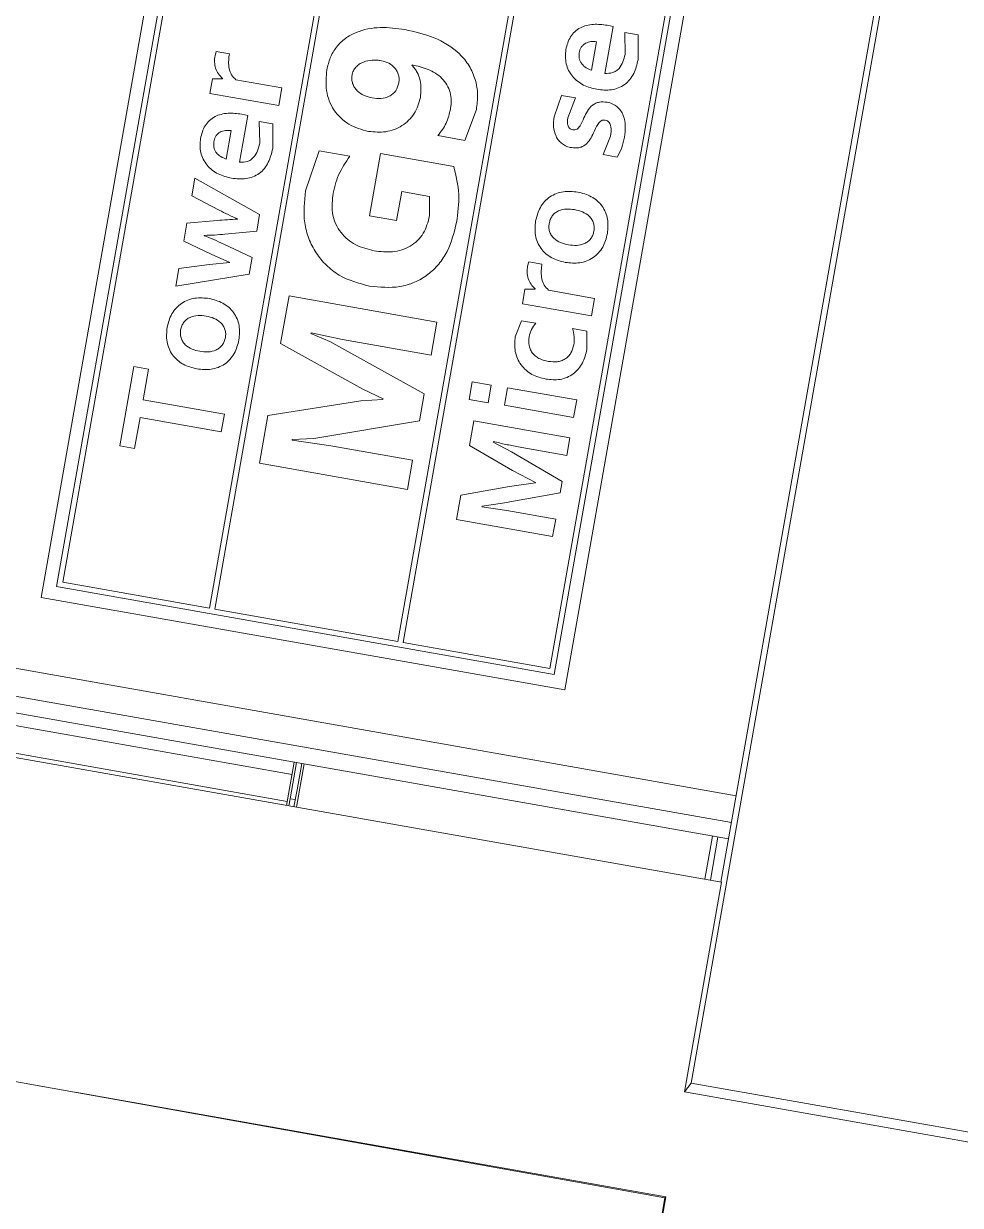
# Model space of a CAD drawing. Header units: millimetres. Extents: x 0 to 1189, y 0 to 841.
# Drawn here: x 366.675 to 370.197, y 469.699 to 474.143 of the extents above; entities that cross this region are included whole.
import ezdxf

# ---------------------------------------------------------------- set-up
doc = ezdxf.new("R2010")
doc.units = ezdxf.units.MM
doc.layers.get('0').update_dxf_attribs({"lineweight": 18})

msp = doc.modelspace()

# ---------------------------------------------------------------- linework, layer by layer
at = {"color": 7, "linetype": 'Continuous', "lineweight": 15}
for p, q in [((371.4075, 482.7591), (369.1856, 470.1583)), ((367.4007, 475.7265), (366.7411, 471.9856)), ((367.4008, 475.7265), (366.7411, 471.9856)), ((366.799, 472.0261), (367.4413, 475.6685)), ((366.8222, 472.0423), (367.4575, 475.6454)), ((369.2969, 470.9144), (370.1295, 475.636)), ((368.0089, 475.5479), (367.3736, 471.9449)), ((367.3933, 471.9414), (368.0286, 475.5444)), ((368.7178, 475.4226), (368.0825, 471.8195)), ((368.1022, 471.8161), (368.7375, 475.4191)), ((369.3121, 475.3379), (368.6698, 471.6954)), ((368.7104, 471.6375), (369.37, 475.3784)), ((369.2889, 475.3217), (368.6536, 471.7186)), ((368.8687, 474.1372), (368.8918, 474.1323)), ((368.8918, 474.1323), (368.8607, 473.9562)), ((368.9351, 474.11), (368.9862, 474.101)), ((368.9364, 474.0278), (368.9351, 474.11)), ((368.9862, 474.101), (368.9853, 474.0075)), ((368.8103, 473.9682), (368.8291, 474.0751)), ((367.3946, 474.0226), (367.3985, 474.0391)), ((367.3985, 474.0391), (367.4484, 474.0303)), ((367.4484, 474.0303), (367.4475, 474.0249)), ((368.135, 473.986), (368.1362, 473.9882)), ((367.3749, 473.8811), (367.3845, 473.9361)), ((367.3845, 473.9361), (367.423, 473.9357)), ((367.423, 473.9357), (367.4232, 473.9367)), ((367.4732, 473.932), (367.6463, 473.9014)), ((367.6346, 473.8352), (367.3749, 473.8811)), ((367.6463, 473.9014), (367.6346, 473.8352)), ((368.6692, 473.7934), (368.6978, 473.8736)), ((368.6978, 473.8736), (368.75, 473.8644)), ((368.75, 473.8644), (368.7211, 473.7897)), ((367.5178, 473.7981), (367.4867, 473.622)), ((367.4948, 473.803), (367.5178, 473.7981)), ((368.3343, 473.7041), (368.3774, 473.8198)), ((367.4363, 473.634), (367.4552, 473.7409)), ((367.5611, 473.7759), (367.6122, 473.7668)), ((367.5624, 473.6937), (367.5611, 473.7759)), ((367.6122, 473.7668), (367.6113, 473.6734)), ((368.2326, 473.7221), (368.3343, 473.7041)), ((368.8541, 473.6506), (368.882, 473.7196)), ((367.786, 473.6652), (367.7349, 473.5149)), ((367.9012, 473.6448), (367.786, 473.6652)), ((367.9749, 473.4205), (368.0162, 473.6547)), ((368.0162, 473.6547), (368.2919, 473.6059)), ((368.9064, 473.6414), (368.8541, 473.6506)), ((367.3068, 473.4951), (367.3186, 473.5622)), ((367.3186, 473.5622), (367.5623, 473.4252)), ((367.4097, 473.4423), (367.3068, 473.4951)), ((368.0774, 473.4024), (368.0967, 473.5121)), ((368.0967, 473.5121), (368.2015, 473.4936)), ((368.2015, 473.4936), (368.2013, 473.4201)), ((367.5513, 473.3627), (367.5623, 473.4252)), ((367.2769, 473.3256), (367.2887, 473.3927)), ((367.2887, 473.3927), (367.4027, 473.4028)), ((367.4791, 473.4078), (367.4793, 473.4089)), ((367.9749, 473.4205), (368.0774, 473.4024)), ((367.3534, 473.3469), (367.3532, 473.3459)), ((367.4318, 473.3514), (367.5513, 473.3627)), ((367.3805, 473.2766), (367.2769, 473.3256)), ((367.4254, 473.3149), (367.5338, 473.2633)), ((367.4505, 473.2456), (367.3805, 473.2766)), ((367.5338, 473.2633), (367.5228, 473.2007)), ((368.5701, 473.2314), (368.574, 473.2478)), ((368.574, 473.2478), (368.6239, 473.239)), ((367.2469, 473.1556), (367.2588, 473.2228)), ((367.2588, 473.2228), (367.3735, 473.2371)), ((367.3735, 473.2371), (367.4503, 473.2446)), ((367.4503, 473.2446), (367.4505, 473.2456)), ((368.6239, 473.239), (368.623, 473.2336)), ((367.5228, 473.2007), (367.2469, 473.1556)), ((367.641, 472.9399), (367.6727, 473.1192)), ((367.6727, 473.1192), (368.229, 473.0208)), ((368.5504, 473.0899), (368.5601, 473.1448)), ((368.5601, 473.1448), (368.5985, 473.1444)), ((368.5985, 473.1444), (368.5987, 473.1454)), ((368.6487, 473.1408), (368.8218, 473.1102)), ((368.8101, 473.044), (368.5504, 473.0899)), ((368.8218, 473.1102), (368.8101, 473.044)), ((368.5232, 472.9655), (368.5464, 473.0262)), ((368.5464, 473.0262), (368.6005, 473.0166)), ((367.7559, 472.981), (367.7553, 472.9779)), ((367.8742, 472.9553), (367.7559, 472.981)), ((368.229, 473.0208), (368.2071, 472.8964)), ((368.7387, 472.9964), (368.7922, 472.9869)), ((368.7922, 472.9869), (368.7932, 472.9183)), ((367.9501, 472.7686), (367.641, 472.9399)), ((367.7553, 472.9779), (367.826, 472.9475)), ((367.826, 472.9475), (368.1814, 472.751)), ((368.2071, 472.8964), (367.8742, 472.9553)), ((367.0361, 472.5558), (367.0887, 472.8538)), ((367.0887, 472.8538), (367.1447, 472.8439)), ((367.1447, 472.8439), (367.1243, 472.7282)), ((368.0265, 472.7325), (367.9501, 472.7686)), ((368.3503, 472.7298), (368.362, 472.796)), ((368.362, 472.796), (368.4333, 472.7834)), ((368.4333, 472.7834), (368.4216, 472.7172)), ((368.483, 472.7079), (368.4947, 472.7742)), ((368.4947, 472.7742), (368.7545, 472.7282)), ((367.1243, 472.7282), (367.4299, 472.6741)), ((367.5934, 472.6698), (367.9431, 472.7246)), ((367.9431, 472.7246), (368.0261, 472.7302)), ((368.0261, 472.7302), (368.0265, 472.7325)), ((368.1814, 472.751), (368.1634, 472.6491)), ((368.4216, 472.7172), (368.3503, 472.7298)), ((368.7545, 472.7282), (368.7428, 472.662)), ((367.4299, 472.6741), (367.4182, 472.6079)), ((367.5617, 472.4898), (367.5934, 472.6698)), ((368.7428, 472.662), (368.483, 472.7079)), ((367.1126, 472.662), (367.0922, 472.546)), ((367.4182, 472.6079), (367.1126, 472.662)), ((368.1634, 472.6491), (367.7658, 472.5833)), ((368.3513, 472.5564), (368.3677, 472.6496)), ((368.3677, 472.6496), (368.7293, 472.5856)), ((367.6851, 472.5796), (367.6845, 472.5762)), ((367.7658, 472.5833), (367.6851, 472.5796)), ((368.7293, 472.5856), (368.7177, 472.5195)), ((367.0922, 472.546), (367.0361, 472.5558)), ((367.6845, 472.5762), (367.8297, 472.5556)), ((367.8297, 472.5556), (368.1374, 472.5012)), ((368.5132, 472.4632), (368.3513, 472.5564)), ((368.4414, 472.5716), (368.441, 472.5692)), ((368.441, 472.5692), (368.5092, 472.5325)), ((368.7177, 472.5195), (368.5344, 472.5518)), ((368.1374, 472.5012), (368.118, 472.3914)), ((368.5092, 472.5325), (368.7003, 472.4212)), ((368.118, 472.3914), (367.5617, 472.4898)), ((368.5996, 472.4175), (368.5132, 472.4632)), ((368.5017, 472.4026), (368.3185, 472.3705)), ((368.5993, 472.4158), (368.5017, 472.4026)), ((368.5993, 472.4158), (368.5996, 472.4175)), ((368.7003, 472.4212), (368.6928, 472.3784)), ((368.3185, 472.3705), (368.3021, 472.2778)), ((368.6928, 472.3784), (368.4751, 472.3393)), ((368.3985, 472.3282), (368.3981, 472.3258)), ((368.3981, 472.3258), (368.4919, 472.3125)), ((368.4751, 472.3393), (368.3985, 472.3282)), ((368.6638, 472.2139), (368.3021, 472.2778)), ((368.4919, 472.3125), (368.6755, 472.2801)), ((368.6755, 472.2801), (368.6638, 472.2139)), ((368.6698, 471.6954), (366.799, 472.0261)), ((367.3736, 471.9449), (366.8222, 472.0423)), ((366.7411, 471.9856), (368.7104, 471.6375)), ((366.7411, 471.9856), (368.7104, 471.6375)), ((366.7411, 471.9856), (366.7411, 471.9856)), ((368.0825, 471.8195), (367.3933, 471.9414)), ((368.6536, 471.7186), (368.1022, 471.8161)), ((366.3137, 471.6094), (369.3256, 471.0771)), ((368.7104, 471.6375), (368.7104, 471.6375)), ((366.3451, 471.4362), (369.299, 470.9141)), ((367.6924, 471.3657), (367.6637, 471.2031)), ((367.7005, 471.3643), (367.6765, 471.2282)), ((367.7005, 471.1966), (367.7292, 471.3592)), ((367.7037, 471.2622), (367.7211, 471.3607)), ((367.6908, 471.1983), (367.7037, 471.2622)), ((367.6765, 471.2282), (367.6725, 471.2015)), ((367.6962, 471.2248), (367.6765, 471.2282)), ((361.274, 471.1269), (369.086, 469.7269)), ((369.2365, 470.9251), (369.2652, 471.0877)), ((369.2858, 471.0841), (369.2572, 470.9215)), ((369.1596, 470.1258), (369.299, 470.9141)), ((369.1856, 470.1583), (369.1596, 470.1258)), ((371.7457, 469.7058), (369.1856, 470.1583)), ((366.8682, 470.1243), (369.0898, 469.7316)), ((372.5073, 469.5341), (369.1596, 470.1258)), ((368.8777, 468.5455), (369.086, 469.7269)), ((368.8807, 468.5492), (369.0898, 469.7316)), ((369.086, 469.7269), (369.0898, 469.7316))]:
    msp.add_line(p, q, dxfattribs=at)
at = {"color": 8, "linetype": 'Continuous', "lineweight": 15}
for p, q in [((369.3543, 471.2395), (365.3928, 471.9397)), ((366.3581, 471.6647), (369.3364, 471.1383)), ((369.3256, 471.0771), (366.3138, 471.6095)), ((367.6842, 471.3192), (366.3, 471.5638)), ((366.2822, 471.4627), (367.6663, 471.2181))]:
    msp.add_line(p, q, dxfattribs=at)
at = {"color": 7, "linetype": 'Continuous', "lineweight": 15}
for points, knots in [([(368.7136, 474.0456), (368.718, 474.0623), (368.7246, 474.0873), (368.7466, 474.114), (368.7675, 474.1285), (368.7918, 474.1374), (368.8258, 474.1427), (368.8517, 474.1394), (368.8687, 474.1372)], [0, 0, 0, 0, 0.0510543, 0.0765397, 0.1022856, 0.1266836, 0.1535777, 0.2048181, 0.2048181, 0.2048181, 0.2048181]), ([(367.8151, 473.97), (367.8187, 473.9852), (367.8257, 474.0155), (367.8497, 474.0562), (367.8834, 474.0889), (367.9381, 474.1191), (368.0163, 474.1334), (368.0778, 474.1254), (368.1086, 474.1213)], [0, 0, 0, 0, 0.0465882, 0.0931417, 0.1396711, 0.1862367, 0.2791059, 0.3722499, 0.3722499, 0.3722499, 0.3722499]), ([(368.1086, 474.1213), (368.1457, 474.1129), (368.2199, 474.0961), (368.3034, 474.0454), (368.3519, 473.9861), (368.3751, 473.9334), (368.3844, 473.8766), (368.3798, 473.8388), (368.3774, 473.8198)], [0, 0, 0, 0, 0.1141374, 0.2278824, 0.2854203, 0.3419925, 0.399037, 0.4561399, 0.4561399, 0.4561399, 0.4561399]), ([(368.8291, 474.0751), (368.822, 474.0758), (368.8076, 474.0773), (368.79, 474.0718), (368.7784, 474.0632), (368.7714, 474.0548), (368.7674, 474.0466), (368.7652, 474.0398), (368.7645, 474.0362), (368.7642, 474.0345)], [0, 0, 0, 0, 0.02154065, 0.04303127, 0.05357279, 0.06462051, 0.07540274, 0.0808022, 0.08619926, 0.08619926, 0.08619926, 0.08619926]), ([(367.4232, 473.9367), (367.4175, 473.9423), (367.4061, 473.9534), (367.3957, 473.9753), (367.3924, 473.995), (367.3928, 474.0109), (367.394, 474.0187), (367.3946, 474.0226)], [0, 0, 0, 0, 0.02377193, 0.04754434, 0.07131031, 0.08322007, 0.09512765, 0.09512765, 0.09512765, 0.09512765]), ([(367.4475, 474.0249), (367.4459, 474.008), (367.4436, 473.9826), (367.4554, 473.9502), (367.4673, 473.9381), (367.4732, 473.932)], [0, 0, 0, 0, 0.0503299, 0.0755688, 0.1008031, 0.1008031, 0.1008031, 0.1008031]), ([(367.9096, 473.9493), (367.911, 473.9549), (367.9139, 473.966), (367.9239, 473.9801), (367.9369, 473.9914), (367.9574, 474.0019), (367.9803, 474.0062), (368.0032, 474.0064), (368.0145, 474.0047), (368.0202, 474.0038)], [0, 0, 0, 0, 0.0171204, 0.0342391, 0.0509437, 0.0685109, 0.1027527, 0.119906, 0.1370806, 0.1370806, 0.1370806, 0.1370806]), ([(368.0202, 474.0038), (368.0298, 474.0014), (368.0489, 473.9964), (368.0686, 473.9803), (368.0798, 473.9641), (368.0853, 473.9502), (368.0871, 473.9381), (368.0869, 473.9282), (368.0861, 473.9233), (368.0858, 473.9209)], [0, 0, 0, 0, 0.0294733, 0.0589131, 0.0738544, 0.088469, 0.1032377, 0.1106248, 0.1180148, 0.1180148, 0.1180148, 0.1180148]), ([(368.8308, 473.8963), (368.8134, 473.9004), (368.7873, 473.9066), (368.7574, 473.9262), (368.7379, 473.9446), (368.7234, 473.9672), (368.7108, 474.0008), (368.7125, 474.0277), (368.7136, 474.0456)], [0, 0, 0, 0, 0.053209, 0.0798792, 0.1065273, 0.133178, 0.1598218, 0.2128656, 0.2128656, 0.2128656, 0.2128656]), ([(368.7642, 474.0345), (368.7636, 474.027), (368.7627, 474.0158), (368.7676, 474.0016), (368.7752, 473.9888), (368.7894, 473.976), (368.8033, 473.9708), (368.8103, 473.9682)], [0, 0, 0, 0, 0.02218343, 0.03334807, 0.04451193, 0.06673782, 0.0890211, 0.0890211, 0.0890211, 0.0890211]), ([(368.9853, 474.0075), (368.981, 473.9899), (368.9746, 473.9633), (368.9552, 473.9325), (368.9355, 473.9134), (368.9114, 473.9007), (368.8762, 473.891), (368.849, 473.8942), (368.8308, 473.8963)], [0, 0, 0, 0, 0.0541737, 0.0813033, 0.108404, 0.135518, 0.162648, 0.2167643, 0.2167643, 0.2167643, 0.2167643]), ([(368.8607, 473.9562), (368.8705, 473.9561), (368.8853, 473.9561), (368.903, 473.9648), (368.9177, 473.9777), (368.93, 473.9994), (368.9342, 474.0183), (368.9364, 474.0278)], [0, 0, 0, 0, 0.0290586, 0.0436382, 0.0582503, 0.087355, 0.1165771, 0.1165771, 0.1165771, 0.1165771]), ([(367.9717, 473.738), (367.9462, 473.7449), (367.9078, 473.7553), (367.8661, 473.788), (367.8407, 473.818), (367.8228, 473.8531), (367.8088, 473.9041), (367.8126, 473.9438), (367.8151, 473.97)], [0, 0, 0, 0, 0.078333, 0.1178299, 0.1569697, 0.1956497, 0.2356081, 0.3140209, 0.3140209, 0.3140209, 0.3140209]), ([(368.1666, 473.8655), (368.1686, 473.8873), (368.1718, 473.92), (368.1576, 473.9558), (368.146, 473.9741), (368.1387, 473.982), (368.135, 473.986)], [0, 0, 0, 0, 0.0646123, 0.0970587, 0.113317, 0.1295766, 0.1295766, 0.1295766, 0.1295766]), ([(368.1362, 473.9882), (368.1564, 473.9836), (368.1966, 473.9744), (368.242, 473.9466), (368.2674, 473.9138), (368.2798, 473.8849), (368.2828, 473.859), (368.2822, 473.8384), (368.2806, 473.8282), (368.2799, 473.823)], [0, 0, 0, 0, 0.0620349, 0.1238099, 0.1548147, 0.1858177, 0.2168201, 0.2323637, 0.2479002, 0.2479002, 0.2479002, 0.2479002]), ([(367.9859, 473.8638), (367.9756, 473.8663), (367.9549, 473.8714), (367.9322, 473.8867), (367.9186, 473.9034), (367.9116, 473.9179), (367.9079, 473.9335), (367.9091, 473.944), (367.9096, 473.9493)], [0, 0, 0, 0, 0.0319145, 0.0637919, 0.0800248, 0.0961153, 0.1117743, 0.1276621, 0.1276621, 0.1276621, 0.1276621]), ([(368.0858, 473.9209), (368.0828, 473.9103), (368.0784, 473.8944), (368.0634, 473.8784), (368.0453, 473.8664), (368.0182, 473.8598), (367.9967, 473.8625), (367.9859, 473.8638)], [0, 0, 0, 0, 0.0323516, 0.0486156, 0.0648657, 0.0972597, 0.1297206, 0.1297206, 0.1297206, 0.1297206]), ([(367.9717, 473.738), (367.9934, 473.736), (368.0368, 473.7321), (368.0895, 473.7519), (368.1233, 473.7791), (368.1516, 473.8127), (368.1606, 473.8444), (368.1666, 473.8655)], [0, 0, 0, 0, 0.0650369, 0.1299788, 0.1624, 0.1951843, 0.2601238, 0.2601238, 0.2601238, 0.2601238]), ([(368.7819, 473.7888), (368.7859, 473.7975), (368.7939, 473.8149), (368.8092, 473.8343), (368.8259, 473.8441), (368.8443, 473.8504), (368.8588, 473.8487), (368.8685, 473.8476)], [0, 0, 0, 0, 0.0289125, 0.0576951, 0.0721248, 0.0865636, 0.1153377, 0.1153377, 0.1153377, 0.1153377]), ([(368.8685, 473.8476), (368.8752, 473.8461), (368.8887, 473.843), (368.9065, 473.832), (368.9207, 473.8167), (368.9334, 473.792), (368.9391, 473.757), (368.9356, 473.7297), (368.9339, 473.716)], [0, 0, 0, 0, 0.0207182, 0.041409, 0.0615765, 0.0828188, 0.1241249, 0.1655422, 0.1655422, 0.1655422, 0.1655422]), ([(367.3397, 473.7114), (367.3441, 473.7281), (367.3506, 473.7531), (367.3727, 473.7798), (367.3936, 473.7943), (367.4178, 473.8032), (367.4518, 473.8085), (367.4778, 473.8052), (367.4948, 473.803)], [0, 0, 0, 0, 0.0510656, 0.0765509, 0.1022969, 0.126695, 0.153589, 0.2048295, 0.2048295, 0.2048295, 0.2048295]), ([(368.2799, 473.823), (368.2757, 473.8045), (368.2673, 473.7674), (368.2441, 473.7372), (368.2326, 473.7221)], [0, 0, 0, 0, 0.0564623, 0.112819, 0.112819, 0.112819, 0.112819]), ([(368.735, 473.6769), (368.7289, 473.6783), (368.7167, 473.681), (368.7, 473.6903), (368.6863, 473.7034), (368.673, 473.7247), (368.6652, 473.7558), (368.6678, 473.7808), (368.6692, 473.7934)], [0, 0, 0, 0, 0.0188271, 0.0376296, 0.0565248, 0.0752495, 0.1123845, 0.1503379, 0.1503379, 0.1503379, 0.1503379]), ([(368.7211, 473.7897), (368.7204, 473.7852), (368.7191, 473.7762), (368.7202, 473.7645), (368.7233, 473.7559), (368.7274, 473.7502), (368.7329, 473.7461), (368.7373, 473.745), (368.7396, 473.7444)], [0, 0, 0, 0, 0.01371453, 0.02741339, 0.03464337, 0.04112018, 0.04797396, 0.05482348, 0.05482348, 0.05482348, 0.05482348]), ([(368.7396, 473.7444), (368.7423, 473.7441), (368.7479, 473.7434), (368.7557, 473.7463), (368.7621, 473.7518), (368.7719, 473.7655), (368.7775, 473.7786), (368.7819, 473.7888)], [0, 0, 0, 0, 0.0083379, 0.01665469, 0.02415249, 0.03337505, 0.06677853, 0.06677853, 0.06677853, 0.06677853]), ([(368.8616, 473.7806), (368.8586, 473.7809), (368.8543, 473.7813), (368.8488, 473.7793), (368.8413, 473.7748), (368.8294, 473.7593), (368.8227, 473.7432), (368.8181, 473.7325)], [0, 0, 0, 0, 0.00871838, 0.01277605, 0.01747134, 0.03488243, 0.06987106, 0.06987106, 0.06987106, 0.06987106]), ([(368.882, 473.7196), (368.8837, 473.7315), (368.8858, 473.7467), (368.8809, 473.7641), (368.8766, 473.772), (368.8702, 473.7783), (368.8645, 473.7798), (368.8616, 473.7806)], [0, 0, 0, 0, 0.03563858, 0.04513334, 0.05397405, 0.06248863, 0.07135984, 0.07135984, 0.07135984, 0.07135984]), ([(367.4552, 473.7409), (367.448, 473.7416), (367.4337, 473.7431), (367.416, 473.7376), (367.4044, 473.729), (367.3974, 473.7207), (367.3934, 473.7124), (367.3912, 473.7056), (367.3906, 473.7021), (367.3902, 473.7003)], [0, 0, 0, 0, 0.02154076, 0.04303139, 0.05357292, 0.06462055, 0.0754028, 0.08080224, 0.08619932, 0.08619932, 0.08619932, 0.08619932]), ([(367.4569, 473.5621), (367.4395, 473.5662), (367.4134, 473.5725), (367.3834, 473.5921), (367.3639, 473.6104), (367.3494, 473.633), (367.3369, 473.6666), (367.3386, 473.6935), (367.3397, 473.7114)], [0, 0, 0, 0, 0.053209, 0.0798792, 0.1065272, 0.1331779, 0.1598218, 0.2128536, 0.2128536, 0.2128536, 0.2128536]), ([(367.3902, 473.7003), (367.3896, 473.6928), (367.3887, 473.6816), (367.3936, 473.6674), (367.4012, 473.6547), (367.4154, 473.6418), (367.4294, 473.6366), (367.4363, 473.634)], [0, 0, 0, 0, 0.02218343, 0.03334805, 0.04451191, 0.06673781, 0.08902107, 0.08902107, 0.08902107, 0.08902107]), ([(367.4867, 473.622), (367.4966, 473.622), (367.5114, 473.6219), (367.5291, 473.6306), (367.5438, 473.6435), (367.5561, 473.6652), (367.5603, 473.6842), (367.5624, 473.6937)], [0, 0, 0, 0, 0.0290585, 0.0436382, 0.0582503, 0.087355, 0.1165771, 0.1165771, 0.1165771, 0.1165771]), ([(368.8181, 473.7325), (368.8141, 473.7243), (368.806, 473.708), (368.7914, 473.6897), (368.7756, 473.6803), (368.7581, 473.6743), (368.7443, 473.6759), (368.735, 473.6769)], [0, 0, 0, 0, 0.0275052, 0.0549213, 0.0686425, 0.082381, 0.109752, 0.109752, 0.109752, 0.109752]), ([(368.9339, 473.716), (368.9312, 473.7028), (368.9259, 473.6765), (368.9129, 473.6531), (368.9064, 473.6414)], [0, 0, 0, 0, 0.04004782, 0.08003827, 0.08003827, 0.08003827, 0.08003827]), ([(367.6113, 473.6734), (367.6071, 473.6557), (367.6007, 473.6292), (367.5813, 473.5983), (367.5616, 473.5793), (367.5374, 473.5665), (367.5022, 473.5569), (367.475, 473.56), (367.4569, 473.5621)], [0, 0, 0, 0, 0.0541737, 0.0813032, 0.108404, 0.1355181, 0.162648, 0.2167644, 0.2167644, 0.2167644, 0.2167644]), ([(367.8372, 473.4958), (367.843, 473.5227), (367.8545, 473.5766), (367.8857, 473.6221), (367.9012, 473.6448)], [0, 0, 0, 0, 0.0819838, 0.1638141, 0.1638141, 0.1638141, 0.1638141]), ([(368.2919, 473.6059), (368.3005, 473.5713), (368.3178, 473.5019), (368.3077, 473.4311), (368.3026, 473.3957)], [0, 0, 0, 0, 0.1061602, 0.2125418, 0.2125418, 0.2125418, 0.2125418]), ([(367.975, 473.1563), (367.9355, 473.1667), (367.8762, 473.1824), (367.812, 473.2332), (367.7732, 473.2802), (367.7453, 473.3345), (367.7242, 473.4134), (367.7306, 473.4744), (367.7349, 473.5149)], [0, 0, 0, 0, 0.1209918, 0.1817204, 0.2424454, 0.3030421, 0.3639195, 0.4850773, 0.4850773, 0.4850773, 0.4850773]), ([(367.9926, 473.289), (367.9689, 473.2949), (367.9333, 473.3037), (367.8927, 473.3309), (367.8672, 473.3572), (367.8482, 473.3884), (367.8318, 473.4347), (367.835, 473.4713), (367.8372, 473.4958)], [0, 0, 0, 0, 0.0726337, 0.1090451, 0.1454449, 0.1818386, 0.2182265, 0.2907104, 0.2907104, 0.2907104, 0.2907104]), ([(368.6, 473.4012), (368.6046, 473.4188), (368.6114, 473.4453), (368.633, 473.4747), (368.6535, 473.4927), (368.6778, 473.5052), (368.7131, 473.5144), (368.7403, 473.5117), (368.7584, 473.51)], [0, 0, 0, 0, 0.0540593, 0.0811854, 0.1082859, 0.1354047, 0.162532, 0.2166276, 0.2166276, 0.2166276, 0.2166276]), ([(368.7584, 473.51), (368.776, 473.5055), (368.8023, 473.4987), (368.8321, 473.4778), (368.8507, 473.4579), (368.8638, 473.4341), (368.8743, 473.3992), (368.8718, 473.372), (368.8701, 473.354)], [0, 0, 0, 0, 0.0539362, 0.0809873, 0.1080319, 0.1350717, 0.162128, 0.2160349, 0.2160349, 0.2160349, 0.2160349]), ([(367.4793, 473.4089), (367.4676, 473.4142), (367.4442, 473.4249), (367.4212, 473.4365), (367.4097, 473.4423)], [0, 0, 0, 0, 0.03860872, 0.07721266, 0.07721266, 0.07721266, 0.07721266]), ([(368.651, 473.3922), (368.6522, 473.3972), (368.6546, 473.4073), (368.6622, 473.4208), (368.6729, 473.4319), (368.6906, 473.4421), (368.7163, 473.4476), (368.7365, 473.445), (368.7467, 473.4438)], [0, 0, 0, 0, 0.0155445, 0.0309646, 0.0459294, 0.061343, 0.091932, 0.1226039, 0.1226039, 0.1226039, 0.1226039]), ([(368.7467, 473.4438), (368.7567, 473.4415), (368.7765, 473.4369), (368.7987, 473.4232), (368.8117, 473.4074), (368.8183, 473.3934), (368.8203, 473.3807), (368.8203, 473.3705), (368.8195, 473.3655), (368.8191, 473.363)], [0, 0, 0, 0, 0.030558, 0.0610306, 0.0763157, 0.0915854, 0.1068545, 0.114514, 0.1221758, 0.1221758, 0.1221758, 0.1221758]), ([(367.4027, 473.4028), (367.4154, 473.4039), (367.4409, 473.406), (367.4663, 473.4072), (367.4791, 473.4078)], [0, 0, 0, 0, 0.03828097, 0.07656251, 0.07656251, 0.07656251, 0.07656251]), ([(368.3026, 473.3957), (368.2935, 473.3582), (368.2799, 473.3019), (368.2372, 473.2376), (368.1956, 473.1976), (368.1456, 473.1685), (368.0713, 473.1464), (368.0134, 473.1524), (367.975, 473.1563)], [0, 0, 0, 0, 0.1147229, 0.1722077, 0.2296801, 0.2866697, 0.3446063, 0.4592044, 0.4592044, 0.4592044, 0.4592044]), ([(368.2013, 473.4201), (368.1953, 473.3974), (368.1864, 473.3632), (368.1568, 473.3265), (368.129, 473.3052), (368.0968, 473.2911), (368.0508, 473.282), (368.0159, 473.2862), (367.9926, 473.289)], [0, 0, 0, 0, 0.0695339, 0.1044375, 0.1393439, 0.174088, 0.2091655, 0.278895, 0.278895, 0.278895, 0.278895]), ([(368.7117, 473.2452), (368.6941, 473.2497), (368.6677, 473.2565), (368.6379, 473.2773), (368.6195, 473.2973), (368.6063, 473.3211), (368.5958, 473.3559), (368.5983, 473.3831), (368.6, 473.4012)], [0, 0, 0, 0, 0.0539299, 0.0809784, 0.1080114, 0.1350439, 0.1620803, 0.2159866, 0.2159866, 0.2159866, 0.2159866]), ([(368.7234, 473.3114), (368.7134, 473.3136), (368.6935, 473.3182), (368.6713, 473.3321), (368.6582, 473.3477), (368.6518, 473.3617), (368.6492, 473.3769), (368.6504, 473.3871), (368.651, 473.3922)], [0, 0, 0, 0, 0.0305709, 0.0610553, 0.0765948, 0.0914388, 0.1067742, 0.1221979, 0.1221979, 0.1221979, 0.1221979]), ([(367.3532, 473.3459), (367.3654, 473.3411), (367.3897, 473.3315), (367.4135, 473.3204), (367.4254, 473.3149)], [0, 0, 0, 0, 0.03928807, 0.07857085, 0.07857085, 0.07857085, 0.07857085]), ([(367.4318, 473.3514), (367.4188, 473.3502), (367.3927, 473.3479), (367.3665, 473.3473), (367.3534, 473.3469)], [0, 0, 0, 0, 0.03928055, 0.07856142, 0.07856142, 0.07856142, 0.07856142]), ([(368.8701, 473.354), (368.8655, 473.3363), (368.8588, 473.3098), (368.8371, 473.2804), (368.8167, 473.2625), (368.7924, 473.2501), (368.7572, 473.2406), (368.7298, 473.2433), (368.7117, 473.2452)], [0, 0, 0, 0, 0.0540888, 0.0812179, 0.108339, 0.1350151, 0.1626034, 0.2167207, 0.2167207, 0.2167207, 0.2167207]), ([(368.8191, 473.363), (368.8179, 473.358), (368.8156, 473.348), (368.8079, 473.3346), (368.7971, 473.3236), (368.7794, 473.313), (368.7538, 473.3076), (368.7335, 473.3101), (368.7234, 473.3114)], [0, 0, 0, 0, 0.0153542, 0.0306203, 0.0459336, 0.0612773, 0.0918259, 0.1224781, 0.1224781, 0.1224781, 0.1224781]), ([(368.5987, 473.1454), (368.593, 473.151), (368.5816, 473.1621), (368.5712, 473.184), (368.5679, 473.2037), (368.5683, 473.2196), (368.5695, 473.2275), (368.5701, 473.2314)], [0, 0, 0, 0, 0.02377197, 0.04754437, 0.07131032, 0.08322009, 0.0951395, 0.0951395, 0.0951395, 0.0951395]), ([(368.623, 473.2336), (368.6214, 473.2167), (368.6191, 473.1914), (368.6309, 473.1589), (368.6428, 473.1468), (368.6487, 473.1408)], [0, 0, 0, 0, 0.0503418, 0.0755808, 0.1008151, 0.1008151, 0.1008151, 0.1008151]), ([(367.2144, 473.0008), (367.2189, 473.0184), (367.2258, 473.0449), (367.2474, 473.0743), (367.2679, 473.0923), (367.2922, 473.1048), (367.3275, 473.114), (367.3546, 473.1114), (367.3728, 473.1096)], [0, 0, 0, 0, 0.0540706, 0.0811871, 0.1082956, 0.1354088, 0.1625362, 0.2166316, 0.2166316, 0.2166316, 0.2166316]), ([(367.3728, 473.1096), (367.3903, 473.1051), (367.4167, 473.0983), (367.4465, 473.0774), (367.465, 473.0575), (367.4782, 473.0337), (367.4887, 472.9988), (367.4861, 472.9717), (367.4844, 472.9536)], [0, 0, 0, 0, 0.0539401, 0.0809911, 0.1080357, 0.1350756, 0.1621203, 0.2160273, 0.2160273, 0.2160273, 0.2160273]), ([(367.2653, 472.9918), (367.2665, 472.9969), (367.2689, 473.0069), (367.2765, 473.0204), (367.2872, 473.0315), (367.305, 473.0418), (367.3306, 473.0472), (367.3509, 473.0447), (367.3611, 473.0434)], [0, 0, 0, 0, 0.0155445, 0.0309645, 0.045938, 0.0613517, 0.0919407, 0.1226135, 0.1226135, 0.1226135, 0.1226135]), ([(367.3611, 473.0434), (367.371, 473.0411), (367.3909, 473.0366), (367.4131, 473.0228), (367.4261, 473.007), (367.4327, 472.993), (367.4347, 472.9803), (367.4346, 472.9701), (367.4339, 472.9651), (367.4335, 472.9626)], [0, 0, 0, 0, 0.0305579, 0.0610305, 0.0763063, 0.0915761, 0.1068569, 0.1145164, 0.1221664, 0.1221664, 0.1221664, 0.1221664]), ([(367.3261, 472.8448), (367.3085, 472.8493), (367.2821, 472.8561), (367.2523, 472.8769), (367.2338, 472.8969), (367.2207, 472.9207), (367.2102, 472.9556), (367.2127, 472.9827), (367.2144, 473.0008)], [0, 0, 0, 0, 0.0539299, 0.0809783, 0.1080201, 0.1350422, 0.16209, 0.2159843, 0.2159843, 0.2159843, 0.2159843]), ([(367.3377, 472.911), (367.3278, 472.9133), (367.3079, 472.9178), (367.2857, 472.9317), (367.2725, 472.9473), (367.2662, 472.9613), (367.2636, 472.9765), (367.2647, 472.9867), (367.2653, 472.9918)], [0, 0, 0, 0, 0.0305708, 0.0610617, 0.0765919, 0.0914359, 0.1067713, 0.1221949, 0.1221949, 0.1221949, 0.1221949]), ([(368.6005, 473.0166), (368.5946, 473.0089), (368.5829, 472.9936), (368.5781, 472.9749), (368.5757, 472.9656)], [0, 0, 0, 0, 0.02867631, 0.05728211, 0.05728211, 0.05728211, 0.05728211]), ([(368.7437, 472.9351), (368.7448, 472.9455), (368.747, 472.9662), (368.7415, 472.9863), (368.7387, 472.9964)], [0, 0, 0, 0, 0.03097663, 0.06201167, 0.06201167, 0.06201167, 0.06201167]), ([(367.4844, 472.9536), (367.4799, 472.9359), (367.4731, 472.9094), (367.4515, 472.88), (367.4311, 472.8621), (367.4068, 472.8497), (367.3715, 472.8402), (367.3442, 472.843), (367.3261, 472.8448)], [0, 0, 0, 0, 0.0540888, 0.0812179, 0.108339, 0.1350149, 0.1626032, 0.2167202, 0.2167202, 0.2167202, 0.2167202]), ([(367.4335, 472.9626), (367.4323, 472.9576), (367.43, 472.9476), (367.4223, 472.9342), (367.4114, 472.9232), (367.3938, 472.9126), (367.3682, 472.9072), (367.3479, 472.9097), (367.3377, 472.911)], [0, 0, 0, 0, 0.0153657, 0.0306317, 0.045945, 0.0612825, 0.0918338, 0.1224858, 0.1224858, 0.1224858, 0.1224858]), ([(368.6384, 472.8065), (368.6204, 472.8109), (368.5934, 472.8175), (368.5633, 472.8394), (368.5443, 472.8596), (368.5308, 472.8838), (368.5199, 472.9193), (368.5219, 472.947), (368.5232, 472.9655)], [0, 0, 0, 0, 0.0550341, 0.0826372, 0.1102244, 0.1378167, 0.1654002, 0.220394, 0.220394, 0.220394, 0.220394]), ([(368.5757, 472.9656), (368.5748, 472.9544), (368.5733, 472.9376), (368.5804, 472.9162), (368.5894, 472.9022), (368.6018, 472.8908), (368.621, 472.8792), (368.6376, 472.8755), (368.6485, 472.873)], [0, 0, 0, 0, 0.0333256, 0.0500268, 0.0667333, 0.0829213, 0.1001836, 0.1335845, 0.1335845, 0.1335845, 0.1335845]), ([(368.6485, 472.873), (368.6592, 472.8719), (368.6753, 472.8702), (368.6964, 472.8749), (368.7111, 472.8815), (368.7235, 472.892), (368.737, 472.9089), (368.741, 472.9246), (368.7437, 472.9351)], [0, 0, 0, 0, 0.0320775, 0.0481465, 0.0642012, 0.080261, 0.0963279, 0.1283423, 0.1283423, 0.1283423, 0.1283423]), ([(368.7932, 472.9183), (368.7888, 472.9007), (368.7822, 472.8744), (368.7618, 472.8443), (368.7423, 472.8254), (368.7185, 472.8122), (368.6837, 472.8017), (368.6565, 472.8046), (368.6384, 472.8065)], [0, 0, 0, 0, 0.0538914, 0.0809042, 0.1079123, 0.1349042, 0.1619213, 0.2157784, 0.2157784, 0.2157784, 0.2157784]), ([(368.5344, 472.5518), (368.5188, 472.5548), (368.4877, 472.5607), (368.4568, 472.5679), (368.4414, 472.5716)], [0, 0, 0, 0, 0.04751445, 0.0950312, 0.0950312, 0.0950312, 0.0950312])]:
    msp.add_open_spline(points, degree=3, knots=knots, dxfattribs=at)

doc.saveas('drawing.dxf')
